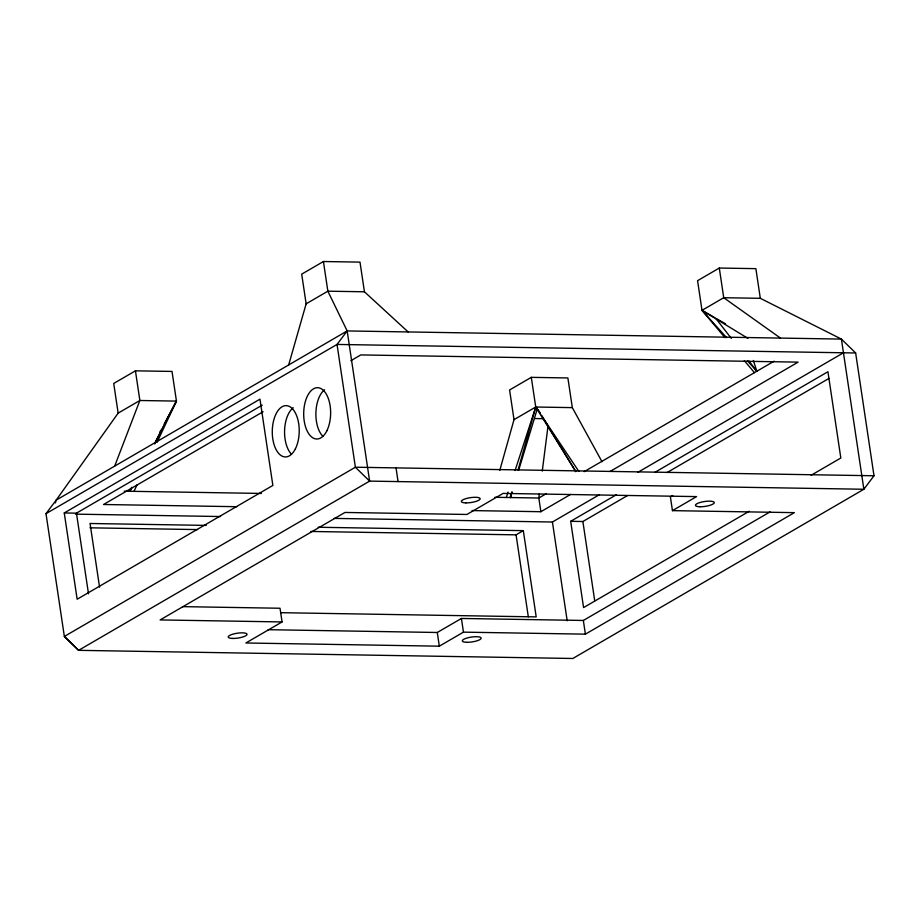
<?xml version="1.0" encoding="UTF-8"?>
<svg xmlns="http://www.w3.org/2000/svg" width="920" height="920" viewBox="0 0 920 920"><rect width="100%" height="100%" fill="white"/><g stroke="black" fill="none" stroke-linecap="round" stroke-linejoin="round"><path stroke-width="1.38" d="M512.037 492.073L510.37 497.547L510.726 494.718M539.361 493.775L538.821 498.019L540.868 511.716L472.041 510.577M542.259 471.132L548.044 425.856M499.79 470.327L514.015 419.647L509.588 389.976L531.3 377.349L567.881 377.959L572.32 407.629L602.002 461.702M510.37 497.547L511.911 492.062M518.052 470.12L535.739 407.019L531.3 377.349M288.661 364.964L306.141 303.818L301.702 274.148L323.426 261.522L359.996 262.119L364.435 291.789L408.147 331.947M55.349 502.918L56.143 500.158L118.151 413.126L139.863 400.499L176.445 401.097L172.017 371.427L135.435 370.829L113.712 383.456L118.151 413.126M131.905 487.462L129.938 491.28L130.743 488.554M518.684 470.143L537.395 408.491L535.739 407.019L514.015 419.647M506.299 497.478L508.058 492.085M515.096 470.476L535.739 407.019L572.32 407.629M114.666 466.129L139.863 400.499L135.435 370.829M129.938 491.28L131.709 487.358M134.01 491.349L137.034 484.897M157.044 442.347L176.445 401.097L164.312 423.821M154.652 443.923L176.445 401.097L154.836 443.014M159.585 432.653L160.931 430.134M46 513.659L56.143 500.158L347.173 330.935L841.409 339.089L855.646 352.981L874 475.766L863.857 489.256L572.827 658.478L78.591 650.336L64.354 636.444L46 513.659L337.03 344.436L347.173 330.935L327.853 291.191L323.426 261.522M306.141 303.818L327.853 291.191L364.435 291.789M64.262 512.957L259.969 399.165L272.861 485.438L77.153 599.231L64.262 512.957L76.452 513.164L262.246 405.122M263.074 411.734L103.534 504.505L236.888 506.701M350.888 360.674L360.778 354.924L798.111 362.135L610.121 471.442M874 475.766L355.384 467.222L64.354 636.444L78.591 650.336L369.622 481.114L863.857 489.256L841.409 339.089L760.311 298.322L755.872 268.651L719.29 268.042L697.578 280.669L702.006 310.339L725.006 337.663M182.47 606.636L280.013 608.246L282.06 621.943L245.87 642.988L439.334 646.185L463.461 632.144L585.396 634.156L794.374 512.647L672.451 510.634L670.404 496.938L672.807 495.535M546.135 493.764L538.821 498.019L494.845 497.294M584.154 471.661L774.134 361.192M540.868 511.716L570.549 494.454M310.914 531.461L516.062 534.842L523.308 530.633L536.199 616.894L280.83 612.685M334.041 518.397L552.425 522.008L599.483 494.638M637.882 472.316L843.456 352.785M749.306 511.221L583.579 607.58L570.676 521.306L616.446 494.707M654.787 472.409L827.931 371.726L840.822 457.999L811.141 475.26M570.676 521.306L582.877 521.514L627.394 495.627M666.977 472.604L828.989 378.407M268.18 629.694L437.287 632.488L461.414 618.458L583.349 620.459L770.074 511.888M672.451 510.634L696.578 496.604L503.113 493.407L466.911 514.464L344.977 512.452L160.126 619.931L282.06 621.943M760.311 298.322L723.73 297.712L702.006 310.339L726.593 337.64M855.646 352.981L337.03 344.436L355.384 467.222L369.622 481.114L347.173 330.935M534.727 418.542L543.26 418.692M124.246 491.188L261.441 493.442M75.428 514.142L220.547 516.534M206.252 525.4L90.045 523.491L99.555 587.132M318.147 527.252L523.308 530.633M89.976 527.816L197.57 529.587M714.391 317.446L702.006 310.339L747.868 338.33M716.864 318.86L725.523 323.828M780.447 338.077L723.73 297.712L719.29 268.042M747.396 360.743L756.849 371.243L753.388 360.502M744.326 360.617L754.434 372.646M715.519 318.055L731.354 338.422M748.937 361.054L756.849 371.243M578.852 471.431L535.739 407.019L575.77 471.558M538.131 409.699L540.351 413.344M541.822 415.771L547.733 425.477M549.217 427.903L575.816 471.58M582.877 521.514L594.711 600.714M583.349 620.459L585.396 634.156M552.425 522.008L567.191 620.793M516.062 534.842L528.322 616.86M461.414 618.458L463.461 632.144M437.287 632.488L439.334 646.185M396.025 467.889L398.072 481.585M76.452 513.164L88.492 593.779M291.456 454.181A25.668 13.478 -89.1 0 1 284.59 430.192A25.668 13.478 -89.1 0 1 293.25 407.721M322.782 436.241A25.668 13.478 -89.1 0 1 315.916 412.252A25.668 13.478 -89.1 0 1 324.576 389.781M232.783 638.445A9.556 2.461 -8.5 0 0 247.066 634.351A9.556 2.461 -8.5 0 0 232.978 634.121A9.556 2.461 -8.5 0 0 232.783 638.445M466.888 642.309A9.556 2.461 -8.5 0 0 481.171 638.216A9.556 2.461 -8.5 0 0 467.095 637.985A9.556 2.461 -8.5 0 0 466.888 642.309M700.005 506.759A9.556 2.461 -8.5 0 0 714.288 502.665A9.556 2.461 -8.5 0 0 700.212 502.435A9.556 2.461 -8.5 0 0 700.005 506.759M465.899 502.895A9.556 2.461 -8.5 0 0 480.182 498.801A9.556 2.461 -8.5 0 0 466.095 498.571A9.556 2.461 -8.5 0 0 465.899 502.895M295.412 448.776A25.668 13.478 -89.1 0 0 289.064 406.284A25.668 13.478 -89.1 0 0 272.78 438.84A25.668 13.478 -89.1 0 0 295.412 448.776M326.83 430.836A25.668 13.478 -89.1 0 0 320.471 388.343A25.668 13.478 -89.1 0 0 304.198 420.9A25.668 13.478 -89.1 0 0 326.83 430.836"/></g></svg>
